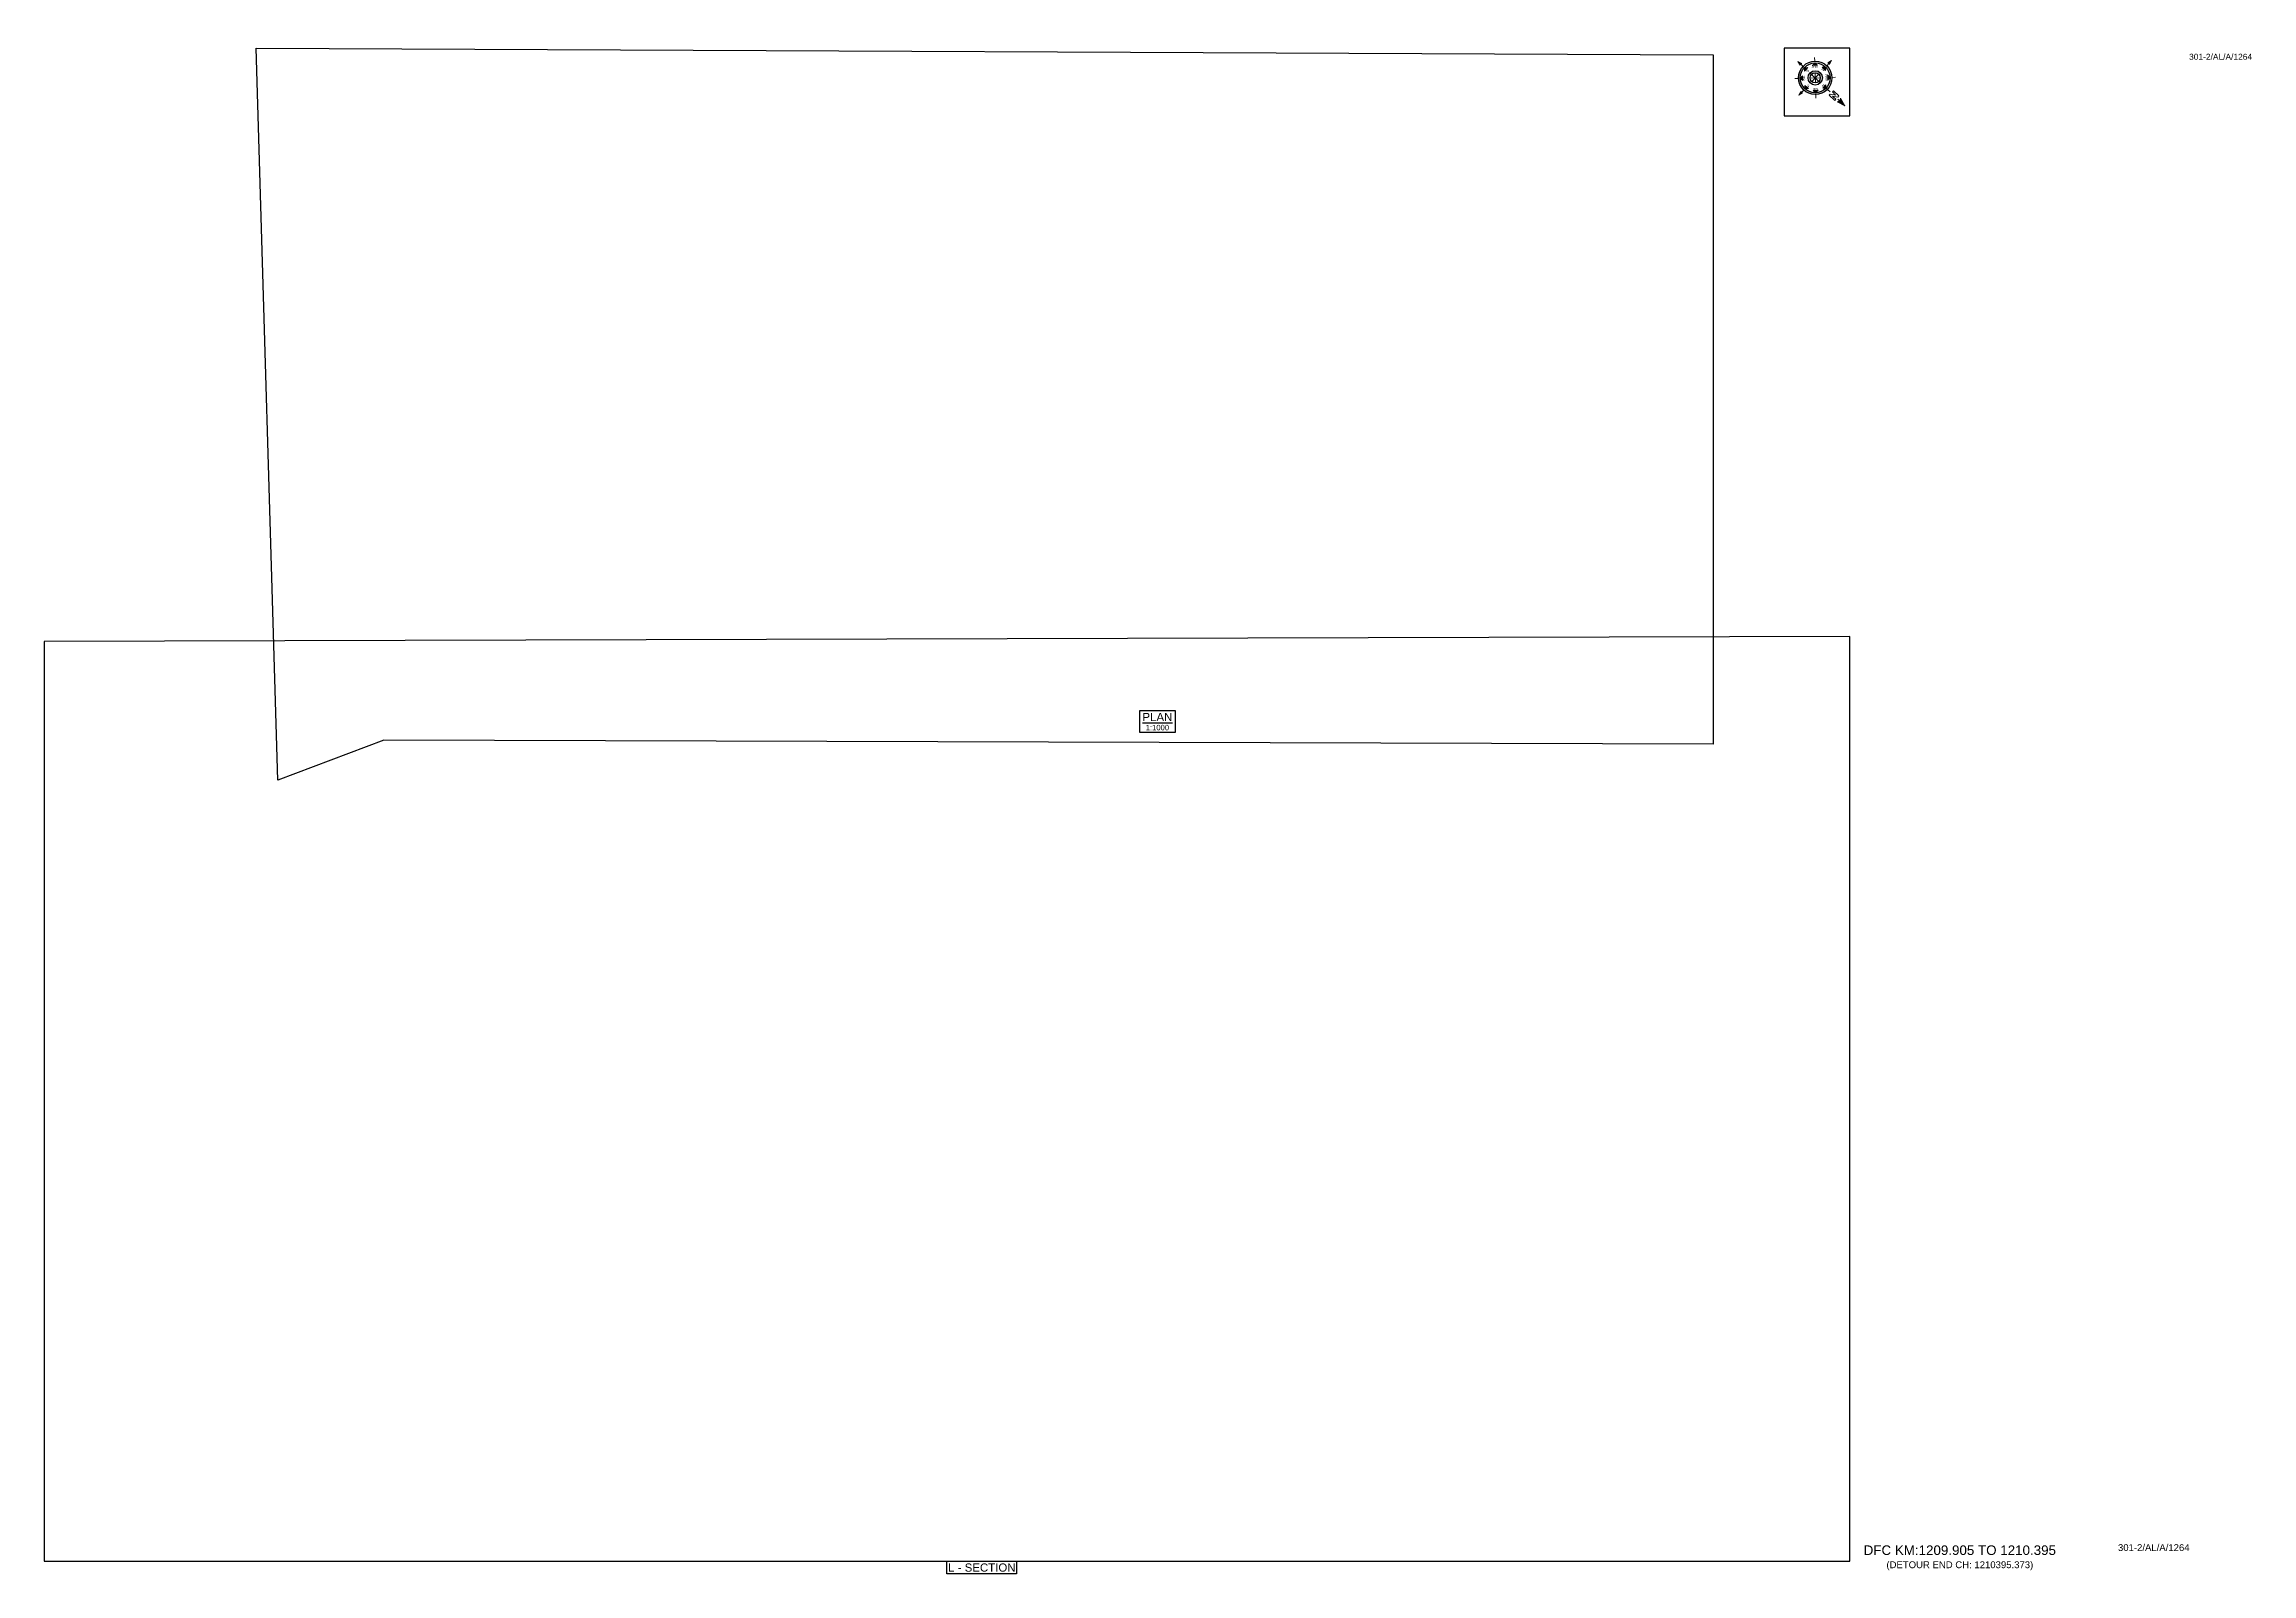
# Paper-space layout '1264' of a CAD drawing. Header units: metres. Extents: x 15 to 823, y 20 to 580.
import ezdxf
from ezdxf.enums import TextEntityAlignment as Align

# ---------------------------------------------------------------- set-up
doc = ezdxf.new("R2010")
doc.units = ezdxf.units.M
doc.header["$MEASUREMENT"] = 0
doc.layers.get('Defpoints').update_dxf_attribs({"color": 5})
doc.layers.add('title', color=7, linetype='Continuous')
doc.styles.get("Standard").update_dxf_attribs({"font": 'arial.ttf'})
doc.styles.add('Style-Arial', font='arial.ttf')

# ---------------------------------------------------------------- blocks, each defined once
blk = doc.blocks.new('N')
for points in [[(0, 8.41), (-0.49, 6.68), (0, 6.93)], [(0.49, 6.68), (0, 6.93), (0, 8.41)], [(-4.93, 0), (-4.07, 0.25), (-4.19, 0)], [(-4.07, -0.25), (-4.19, 0), (-4.93, 0)], [(-3.08, 0), (-2.59, 0.49), (-2.59, -0.49)], [(-2.18, 2.18), (-1.48, 2.18), (-2.18, 1.48)], [(0, 3.08), (0.49, 2.59), (-0.49, 2.59)], [(2.18, 2.18), (2.18, 1.48), (1.48, 2.18)], [(3.08, 0), (2.59, -0.49), (2.59, 0.49)], [(4.07, 0.25), (4.19, 0), (4.93, 0)], [(4.93, 0), (4.07, -0.25), (4.19, 0)], [(-2.18, -2.18), (-2.18, -1.48), (-1.48, -2.18)], [(0, -3.08), (-0.49, -2.59), (0.49, -2.59)], [(0, -4.93), (-0.25, -4.07), (0, -4.19)], [(0.25, -4.07), (0, -4.19), (0, -4.93)], [(2.18, -2.18), (1.48, -2.18), (2.18, -1.48)]]:
    blk.add_hatch(color=7).paths.add_polyline_path(points, flags=0)
h = blk.add_hatch(color=7)
h.paths.add_polyline_path([(0, -3.08), (0, -3.46, 1), (0, 3.46), (0, 3.08, -1)])
h.paths.add_polyline_path([(0, 1.05), (0, 1.48, 1), (0, -1.48), (0, -1.05, -1)])
at = {"color": 7, "linetype": 'ByBlock', "lineweight": 13}
for p, q in [((-0.61, 4.57), (-0.61, 6.12)), ((-0.61, 6.12), (-0.3, 6.12)), ((-0.3, 6.12), (0.32, 5.19)), ((0.32, 4.57), (-0.3, 5.5)), ((-0.3, 5.5), (-0.3, 4.57)), ((0.32, 5.19), (0.32, 6.12)), ((0.32, 6.12), (0.64, 6.12)), ((0.64, 6.12), (0.64, 4.57))]:
    blk.add_line(p, q, dxfattribs=at)
at = {"color": 7, "lineweight": 13}
for p, q in [((0, 6.41), (0, 7.28)), ((-3.46, 0), (-4.19, 0)), ((-2.45, 2.45), (-2.97, 2.97)), ((1.05, 0), (-1.05, 0)), ((-1.05, 0), (1.05, 0)), ((-0.74, 0.74), (0.74, -0.74)), ((0.74, 0.74), (-0.74, -0.74)), ((0.74, -0.74), (-0.74, 0.74)), ((-0.74, -0.74), (0.74, 0.74)), ((0, 3.46), (0, 4.19)), ((0, 3.46), (0, 3.08)), ((0, 1.05), (0, 1.48)), ((0, 1.05), (0, -1.05)), ((0, -1.05), (0, 1.05)), ((2.45, 2.45), (2.97, 2.97)), ((3.46, 0), (4.19, 0)), ((-2.45, -2.45), (-2.97, -2.97)), ((0, -1.05), (0, -1.48)), ((0, -3.46), (0, -3.08)), ((0, -3.46), (0, -4.19)), ((2.45, -2.45), (2.97, -2.97))]:
    blk.add_line(p, q, dxfattribs=at)
at = {"color": 7, "linetype": 'ByBlock', "lineweight": 13}
for points in [[(-0.3, 4.57), (-0.61, 4.57)], [(0.32, 4.57), (0.64, 4.57)]]:
    blk.add_lwpolyline(points, dxfattribs=at)
at = {"color": 7, "lineweight": 13}
for points in [[(0, 8.41), (-0.49, 6.68), (0, 6.93), (0, 6.93)], [(0.49, 6.68), (0, 6.93), (0, 8.41), (0, 8.41)], [(-4.93, 0), (-4.07, 0.25), (-4.19, 0), (-4.19, 0)], [(-4.07, -0.25), (-4.19, 0), (-4.93, 0), (-4.93, 0)], [(-3.08, 0), (-2.59, 0.49), (-2.59, -0.49), (-2.59, -0.49)], [(-2.18, 2.18), (-1.48, 2.18), (-2.18, 1.48), (-2.18, 1.48)], [(0, 3.08), (0.49, 2.59), (-0.49, 2.59), (-0.49, 2.59)], [(2.18, 2.18), (2.18, 1.48), (1.48, 2.18), (1.48, 2.18)], [(3.08, 0), (2.59, -0.49), (2.59, 0.49), (2.59, 0.49)], [(4.07, 0.25), (4.19, 0), (4.93, 0), (4.93, 0)], [(4.93, 0), (4.07, -0.25), (4.19, 0), (4.19, 0)], [(-2.18, -2.18), (-2.18, -1.48), (-1.48, -2.18), (-1.48, -2.18)], [(0, -3.08), (-0.49, -2.59), (0.49, -2.59), (0.49, -2.59)], [(0, -4.93), (-0.25, -4.07), (0, -4.19), (0, -4.19)], [(0.25, -4.07), (0, -4.19), (0, -4.93), (0, -4.93)], [(2.18, -2.18), (1.48, -2.18), (2.18, -1.48), (2.18, -1.48)]]:
    blk.add_lwpolyline(points, close=True, dxfattribs=at)
at = {"color": 7}
for radius in [3.46, 3.08, 1.48, 1.05]:
    blk.add_circle((0, 0), radius, dxfattribs=at)
for s, rotation, p in [('W', 90, (-2.1, 0)), ('NW', 45, (-1.48, 1.48)), ('NE', 315, (1.48, 1.48)), ('E', 270, (1.97, 0)), ('SW', 135, (-1.48, -1.48)), ('SE', 225, (1.48, -1.48))]:
    blk.add_text(s, height=0.6, rotation=rotation, dxfattribs=at).set_placement(p, align=Align.CENTER)
for s, p in [('N', (0, 2.1)), ('S', (0, -2.47))]:
    blk.add_text(s, height=0.6, dxfattribs=at).set_placement(p, align=Align.CENTER)

psp = doc.layouts.new('1264')

# ---------------------------------------------------------------- linework, layer by layer
psp.add_lwpolyline([(345.48, 20.4), (345.48, 25), (371.01, 25), (371.01, 20.4)], close=True)
at = {"layer": 'Defpoints'}
for points in [[(92.61, 579), (625.94, 576.53), (625.94, 324.19), (139.3, 325.66), (100.55, 310.96)], [(15, 25), (676, 25), (676, 363.59), (15, 361.73)]]:
    psp.add_lwpolyline(points, close=True, dxfattribs=at)
at = {"layer": 'title', "color": 7, "linetype": 'Continuous', "lineweight": -3}
psp.add_lwpolyline([(416.15, 336.55), (429.04, 336.55), (429.04, 328.4), (416.15, 328.4)], close=True, dxfattribs=at)

# ---------------------------------------------------------------- texts
at = {"style": 'Style-Arial'}
for height, p in [(2.2, (800.22, 574.76)), (2.5, (774.19, 28.76))]:
    psp.add_text('301-2/AL/A/1264', height=height, dxfattribs=at).set_placement(p)
at = {"insert": (668.57, 30.81), "char_height": 3.5, "attachment_point": 1, "style": 'Style-Arial'}
psp.add_mtext_dynamic_manual_height_columns('\\pxqc;{\\C1;DFC KM:1209.905 TO 1210.395 \\P\\H0.71429x;(DETOUR END CH: 1210395.373)}', width=95.4615, gutter_width=17.5, heights=[0], dxfattribs=at)
at = {"layer": 'title', "color": 7, "linetype": 'Continuous', "lineweight": -3, "style": 'Style-Arial'}
for s, height, p in [('%%UPLAN', 3, (422.54, 334.11)), ('1:1000', 2, (422.54, 330.25))]:
    psp.add_text(s, height=height, dxfattribs=at).set_placement(p, align=Align.MIDDLE)
at = {"layer": 'title', "style": 'Style-Arial'}
psp.add_text('L - SECTION', height=3, rotation=0.00006, dxfattribs=at).set_placement((358.27, 22.7), align=Align.MIDDLE_CENTER)

# ---------------------------------------------------------------- viewports
at = {"layer": 'Defpoints', "view_twist_angle": 1651.2703845}
vp = psp.add_viewport(center=(359.28, 444.98), size=(533.33, 268.0416), view_center_point=(1222471.81, -3224691.31), view_height=268.0416, dxfattribs=at)
vp.dxf.flags = 0x10000  # cut along an outline
vp.dxf.clipping_boundary_handle = psp.add_lwpolyline([(92.61, 579), (625.94, 576.53), (625.94, 324.19), (139.3, 325.66), (100.55, 310.96)], format="xyb", close=True, dxfattribs={"invisible": 1}).dxf.handle
at = {"layer": 'Defpoints'}
vp = psp.add_viewport(center=(345.5, 194.29), size=(661, 338.5876), view_center_point=(45229.36, -11999.71), view_height=338.5876, status=3, dxfattribs=at)
vp.dxf.flags = 0x10000  # cut along an outline
vp.dxf.clipping_boundary_handle = psp.add_lwpolyline([(15, 25), (676, 25), (676, 363.59), (15, 361.73)], format="xyb", close=True, dxfattribs={"invisible": 1}).dxf.handle

# ---------------------------------------------------------------- wipeouts: each hides what was drawn before it
psp.add_wipeout([(653.96, 579), (676, 579), (676, 554.19), (653.96, 554.19)])

# ---------------------------------------------------------------- next in the draw order: linework, layer by layer
psp.add_lwpolyline([(676, 579), (651.96, 579), (651.96, 554.19), (676, 554.19)], close=True)

# ---------------------------------------------------------------- next in the draw order: block references
at = {"xscale": 1.771541371757185, "yscale": 1.771541371757185, "zscale": 1.771541371757185, "rotation": 226.7895854900105}
psp.add_blockref('N', (663.36, 568.14), dxfattribs=at)

doc.saveas('drawing.dxf')
